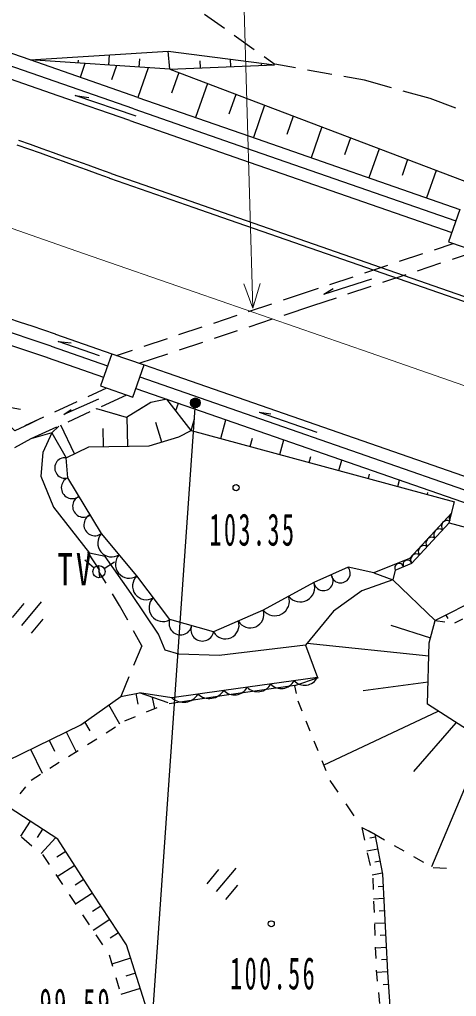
# Model space of a CAD drawing. Units: millimetres, scale not verified. Extents: x 40000 to 680000, y 20000 to 380000.
# Drawn here: x 128746 to 146600, y 268874 to 308838 of the extents above; entities that cross this region are included whole.
import ezdxf

# ---------------------------------------------------------------- set-up
doc = ezdxf.new("R2010")
doc.units = ezdxf.units.MM
doc.header["$LTSCALE"] = 1000
doc.linetypes.add('CHAIN', pattern=[18.5, 12, -1.5, 3.5, -1.5])
for name, color, linetype, lineweight in [('M-BGD', 7, 'Continuous', 25), ('M-BMK', 2, 'CHAIN', 13), ('M-STR-HTXT', 7, 'Continuous', 13), ('M-STR-STRC', 7, 'Continuous', 25)]:
    doc.layers.add(name, color=color, linetype=linetype, lineweight=lineweight)
doc.styles.add('ＭＳ ゴシック', font='')
doc.styles.get('ＭＳ ゴシック').set_extended_font_data('MS Gothic')

msp = doc.modelspace()

# ---------------------------------------------------------------- linework, layer by layer
at = {"layer": 'M-BGD'}
for p, q in [((137115, 308470), (136300, 309050)), ((138337, 307601), (137522, 308180)), ((129173, 307184), (128111, 307553)), ((129173, 307184), (134816, 307540)), ((132390, 306974), (132417, 307389)), ((134816, 307540), (139166, 306990)), ((134885, 306811), (134816, 307540)), ((133578, 305651), (129173, 307184)), ((134885, 306811), (129173, 307184)), ((131143, 307055), (131151, 307181)), ((131413, 307038), (131216, 306473)), ((132707, 306953), (132505, 306374)), ((133638, 306893), (133660, 307232)), ((134885, 306811), (139166, 306990)), ((136134, 306863), (136122, 307152)), ((137383, 306915), (137370, 307217)), ((138632, 306967), (138630, 307015)), ((139173, 307005), (138744, 307311)), ((140024, 306856), (139173, 307007)), ((133413, 305179), (129220, 306638)), ((134001, 306869), (133577, 305651)), ((134885, 306811), (157309, 298271)), ((135255, 306670), (134961, 305824)), ((141501, 306593), (140517, 306768)), ((136424, 306225), (135938, 304830)), ((142845, 306354), (141993, 306506)), ((143942, 306049), (142845, 306354)), ((133508, 304885), (131019, 305737)), ((131019, 305737), (131578, 305648)), ((137315, 304982), (137593, 305780)), ((145521, 305610), (144424, 305915)), ((133249, 304707), (130329, 305723)), ((133577, 305651), (138147, 304061)), ((138761, 305335), (138300, 304008)), ((146571, 305217), (145521, 305610)), ((133413, 305179), (137983, 303589)), ((133249, 304707), (137819, 303116)), ((139930, 304890), (139669, 304141)), ((141099, 304445), (140661, 303186)), ((138147, 304061), (146737, 301072)), ((142267, 304000), (142024, 303299)), ((137983, 303589), (146572, 300599)), ((143436, 303555), (143022, 302364)), ((137819, 303116), (146408, 300127)), ((144605, 303110), (144378, 302458)), ((145773, 302665), (145383, 301543)), ((132427, 302346), (135873, 301146)), ((132493, 302535), (135430, 301512)), ((135430, 301512), (137063, 300944)), ((135873, 301146), (136997, 300755)), ((137063, 300944), (155951, 294371)), ((146737, 301072), (146276, 299749)), ((136997, 300755), (155886, 294182)), ((146276, 299749), (147599, 299289)), ((145701, 299424), (146473, 299681)), ((146438, 299037), (147402, 299358)), ((144277, 298950), (145226, 299266)), ((142854, 298477), (143803, 298792)), ((145015, 298563), (145963, 298879)), ((141183, 297600), (143143, 298226)), ((141431, 298003), (142380, 298319)), ((143591, 298090), (144540, 298405)), ((140184, 297588), (140956, 297845)), ((141183, 297600), (141557, 297834)), ((142168, 297616), (143117, 297932)), ((139530, 297371), (140184, 297588)), ((140730, 297137), (141694, 297458)), ((138106, 296897), (139055, 297213)), ((139556, 296747), (140730, 297137)), ((136683, 296423), (137632, 296739)), ((138132, 296273), (139081, 296589)), ((135260, 295950), (136209, 296265)), ((130208, 295971), (132512, 295169)), ((133837, 295476), (134785, 295792)), ((136709, 295800), (137658, 296115)), ((130038, 295480), (132341, 294678)), ((132012, 295076), (130318, 295667)), ((130318, 295667), (130851, 295612)), ((135286, 295326), (136235, 295642)), ((129873, 295007), (132176, 294206)), ((132512, 295169), (132051, 293847)), ((132512, 295169), (133834, 294709)), ((132708, 295101), (133362, 295318)), ((133637, 294777), (134811, 295168)), ((133374, 293387), (133834, 294709)), ((133834, 294709), (134778, 294380)), ((133663, 294218), (151995, 287838)), ((134778, 294380), (150842, 288790)), ((132304, 293759), (131541, 293409)), ((132051, 293847), (133374, 293387)), ((133499, 293746), (153104, 286923)), ((133121, 293475), (132076, 292994)), ((131087, 293200), (130178, 292783)), ((131965, 293307), (130558, 292677)), ((134108, 293169), (133119, 292553)), ((134108, 293169), (133613, 292861)), ((134771, 293303), (134108, 293169)), ((134771, 293303), (134651, 293278)), ((135762, 292025), (134771, 293303)), ((135131, 292839), (135242, 293139)), ((128764, 292891), (128764, 292887)), ((129724, 292574), (128962, 292224)), ((130558, 292677), (130857, 292892)), ((131621, 292785), (130712, 292368)), ((131906, 292911), (131869, 292899)), ((131906, 292911), (131869, 292899)), ((133119, 292553), (131906, 292911)), ((133119, 292553), (132513, 292732)), ((133172, 291387), (133149, 292572)), ((138541, 292776), (140901, 291965)), ((138541, 292776), (139020, 292710)), ((130258, 292159), (129212, 291679)), ((130344, 292199), (130064, 291925)), ((130988, 291071), (130435, 292241)), ((134556, 291554), (134317, 292352)), ((135762, 292025), (135891, 292500)), ((136968, 291698), (137177, 292466)), ((130064, 291925), (129212, 291679)), ((130064, 291925), (129700, 291121)), ((130064, 291925), (130650, 290909)), ((132175, 291367), (132160, 292103)), ((134044, 291404), (135257, 291761)), ((135257, 291761), (135762, 292025)), ((135762, 292025), (146520, 289106)), ((129212, 291679), (128532, 291316)), ((130650, 290909), (131578, 291355)), ((131578, 291355), (134044, 291404)), ((138175, 291371), (138269, 291716)), ((139381, 291043), (139544, 291642)), ((140588, 290716), (140655, 290965)), ((130713, 290092), (130650, 290909)), ((130713, 290092), (130650, 290909)), ((141794, 290388), (141911, 290818)), ((143000, 290061), (143048, 290235)), ((132097, 287815), (130713, 290092)), ((132097, 287815), (130713, 290092)), ((144207, 289733), (144277, 289994)), ((145413, 289406), (145436, 289490)), ((146304, 288253), (146520, 289106)), ((130132, 288890), (131608, 287007)), ((146408, 288662), (144681, 286790)), ((144778, 286597), (146304, 288253)), ((146304, 288253), (149072, 287490)), ((133539, 286076), (132097, 287815)), ((133539, 286076), (132097, 287815)), ((131522, 287052), (132014, 286305)), ((131413, 286729), (131799, 286411)), ((132203, 286385), (132627, 286650)), ((144681, 286790), (143225, 286205)), ((144097, 286316), (144778, 286597)), ((131968, 286501), (132015, 286003)), ((132282, 285776), (131991, 286252)), ((142170, 286442), (140776, 285810)), ((142170, 286442), (140776, 285810)), ((143225, 286205), (142170, 286442)), ((143225, 286205), (144000, 285913)), ((144097, 286316), (144000, 285913)), ((134883, 284289), (133539, 286076)), ((134883, 284289), (133539, 286076)), ((140776, 285810), (138704, 284676)), ((140776, 285810), (138704, 284676)), ((144000, 285913), (145724, 284248)), ((148247, 285529), (145724, 284248)), ((129625, 285016), (128829, 284052)), ((132833, 284872), (132542, 285349)), ((128921, 284949), (128444, 284370)), ((133166, 284266), (132833, 284872)), ((138704, 284676), (136673, 283784)), ((138704, 284676), (136673, 283784)), ((129692, 284312), (129215, 283734)), ((136673, 283784), (134883, 284289)), ((136673, 283784), (134883, 284289)), ((145491, 283343), (145724, 284248)), ((145724, 284248), (146127, 284206)), ((146170, 284474), (146243, 284330)), ((146530, 284164), (146856, 284319)), ((133740, 283222), (133407, 283828)), ((143916, 284061), (145544, 283546)), ((133740, 283222), (133406, 282414)), ((140435, 283244), (136906, 282820)), ((140435, 283244), (140923, 281924)), ((140500, 283323), (145474, 282805)), ((145412, 280832), (145491, 283343)), ((136906, 282820), (135254, 282877)), ((133215, 281952), (132881, 281143)), ((140923, 281924), (137094, 281395)), ((140923, 281924), (137094, 281395)), ((140951, 281902), (139978, 281575)), ((137094, 281395), (134975, 281086)), ((139978, 281575), (140051, 281270)), ((142785, 281394), (145441, 281739)), ((133501, 281265), (133585, 280835)), ((134814, 280882), (133650, 281294)), ((134168, 281110), (134258, 280650)), ((134814, 280882), (134232, 281088)), ((140124, 280965), (140286, 280558)), ((132844, 280016), (132396, 280801)), ((133929, 280513), (134371, 280697)), ((147054, 279775), (145412, 280832)), ((133043, 280144), (133486, 280328)), ((141171, 278336), (145860, 280543)), ((131628, 279740), (131416, 280109)), ((132280, 279660), (132661, 279902)), ((140449, 280151), (140611, 279744)), ((144862, 278073), (146593, 280071)), ((129957, 279360), (130175, 278914)), ((130655, 279702), (131054, 278885)), ((131516, 279177), (131898, 279419)), ((147774, 279408), (145581, 274180)), ((129192, 278987), (129669, 278009)), ((140773, 279337), (140935, 278929)), ((130752, 278694), (131134, 278936)), ((129988, 278211), (130370, 278452)), ((141097, 278522), (141259, 278115)), ((129224, 277728), (129606, 277969)), ((128770, 277169), (128997, 277448)), ((141422, 277708), (141749, 277229)), ((142076, 276749), (142404, 276269)), ((129182, 276043), (128783, 275434)), ((142731, 275790), (143000, 275650)), ((142731, 275790), (142844, 275271)), ((128826, 275398), (129252, 275042)), ((129681, 275716), (129462, 275382)), ((130216, 275365), (129632, 274724)), ((143268, 275511), (143000, 275650)), ((143291, 275387), (143064, 275344)), ((143268, 275511), (143664, 275283)), ((144060, 275055), (144456, 274827)), ((129678, 274686), (129952, 274275)), ((130633, 274801), (130271, 274570)), ((143384, 274896), (142943, 274812)), ((142956, 274753), (143068, 274234)), ((144852, 274599), (145248, 274372)), ((131003, 274225), (130289, 273767)), ((143477, 274404), (143263, 274364)), ((130225, 273864), (130498, 273452)), ((136875, 274061), (136397, 273483)), ((137579, 274128), (136783, 273164)), ((143570, 273913), (143154, 273835)), ((145644, 274144), (146189, 274120)), ((131368, 273656), (131016, 273430)), ((137646, 273424), (137168, 272846)), ((143180, 273715), (143198, 273245)), ((143604, 273375), (143399, 273364)), ((130772, 273041), (131045, 272630)), ((131728, 273094), (131033, 272648)), ((132071, 272572), (131727, 272346)), ((143630, 272876), (143212, 272854)), ((143215, 272774), (143232, 272304)), ((131318, 272219), (131591, 271808)), ((143656, 272376), (143443, 272365)), ((132431, 272023), (131748, 271573)), ((143683, 271877), (143249, 271854)), ((143250, 271833), (143267, 271363)), ((131865, 271397), (132138, 270986)), ((132791, 271476), (132450, 271253)), ((143709, 271378), (143488, 271366)), ((132411, 270575), (132547, 270112)), ((143285, 270892), (143302, 270422)), ((143735, 270878), (143286, 270855)), ((133285, 270442), (132521, 270201)), ((143761, 270379), (143533, 270367)), ((133478, 269828), (133091, 269706)), ((143320, 269951), (143365, 269494)), ((143788, 269880), (143329, 269856)), ((132684, 269649), (132820, 269186)), ((143821, 269368), (143601, 269353)), ((133675, 269205), (132887, 268958)), ((143410, 269038), (143455, 268581))]:
    msp.add_line(p, q, dxfattribs=at)
for points in [[(129220, 306638), (120688, 309608), (120493, 309670)], [(130329, 305723), (120529, 309134), (120343, 309193)], [(132493, 302534), (132493, 302535), (132022, 302705), (131552, 302875), (131080, 303045), (130609, 303215), (130137, 303385), (129665, 303555), (129192, 303725), (128719, 303894)], [(132427, 302346), (132427, 302346), (131957, 302516), (131486, 302686), (131015, 302856), (130543, 303026), (130072, 303196), (129599, 303366), (129127, 303536), (128654, 303705)], [(130209, 295971), (130208, 295971), (129734, 296129), (129261, 296288), (128787, 296446), (128314, 296604), (127841, 296762), (127369, 296919), (126896, 297076), (126424, 297232), (126184, 297312)], [(130038, 295480), (130036, 295480), (129096, 295795), (128622, 295953), (128149, 296111), (127677, 296268), (127205, 296426), (126733, 296582), (126261, 296739), (126016, 296820)], [(129873, 295007), (129859, 295012), (128464, 295479), (127991, 295636), (127519, 295794), (127047, 295951), (126575, 296108), (126104, 296264), (125854, 296347)], [(128782, 292887), (128027, 293027), (126911, 293137)], [(129577, 292507), (129165, 292305), (128558, 292014), (128357, 292209), (127826, 292162)], [(129700, 291121), (129617, 290159), (130132, 288890)], [(134419, 283695), (133305, 285358), (132250, 286868), (131608, 287007)], [(144000, 285913), (142727, 285462), (141569, 284635), (140435, 283244)], [(120281, 283968), (122284, 281909), (123936, 279690), (125609, 278218), (127053, 277942), (131249, 279992), (132881, 281143), (133650, 281294)], [(135254, 282877), (134692, 283035), (134419, 283695)], [(137094, 281395), (134975, 281086), (133650, 281294)], [(134864, 280865), (137113, 281204), (140002, 281603)], [(135255, 264048), (134871, 265262), (133943, 268353), (133115, 270984), (131755, 273052), (130311, 275303), (128316, 276610)], [(142731, 275790), (143268, 275511), (143577, 273874), (143789, 269864), (144041, 266063)]]:
    msp.add_lwpolyline(points, dxfattribs=at)
for centre, radius in [((135931, 293157), 200), ((135931, 293157), 180), ((135931, 293157), 160), ((135931, 293157), 140), ((135931, 293157), 120), ((135931, 293157), 100), ((135931, 293157), 80), ((135931, 293157), 60), ((135931, 293157), 40), ((135931, 293157), 20), ((137595, 289686), 125), ((131991, 286252), 250), ((139031, 271845), 125)]:
    msp.add_circle(centre, radius, dxfattribs=at)
for centre, radius, start, end in [((130599, 290494), 418, 83.0144, 285.7319), ((130898, 289685), 447, 114.5233, 308.0535), ((131360, 288926), 447, 114.523, 308.0535), ((131821, 288167), 447, 114.5226, 308.0536), ((146534, 288451), 235, 123.8148, 207.8021), ((146220, 288110), 235, 64.2657, 218.8155), ((132510, 287424), 569, 136.6298, 302.7056), ((145905, 287768), 235, 55.8412, 218.8169), ((145590, 287427), 235, 55.8421, 218.8161), ((144961, 286744), 235, 55.8412, 218.8169), ((145275, 287086), 235, 55.8417, 218.8155), ((133231, 286554), 569, 136.6297, 302.7054), ((144261, 286400), 185, 17.7396, 207.1655), ((144602, 286541), 185, 17.74, 207.1631), ((141864, 286190), 396, 189.2507, 39.5676), ((133925, 285667), 562, 133.3368, 300.5819), ((140211, 285613), 599, 218.1765, 19.2003), ((141167, 285874), 396, 189.2517, 39.5671), ((134597, 284773), 562, 133.3367, 300.5817), ((139175, 285046), 599, 218.1765, 19.2003), ((138173, 284506), 558, 209.6371, 17.7909), ((135321, 284130), 466, 160.0843, 348.4054), ((137158, 284060), 558, 209.6371, 17.7909), ((136216, 283878), 466, 160.0845, 348.4052), ((139440, 282064), 592, 223.1413, 332.5873), ((140397, 282197), 592, 223.1412, 332.5873), ((136500, 281762), 698, 228.2353, 328.3637), ((137526, 281800), 592, 223.1415, 332.5871), ((138483, 281932), 592, 223.1413, 332.5873), ((135440, 281607), 698, 228.2351, 328.3644)]:
    msp.add_arc(centre, radius, start, end, dxfattribs=at)
at = {"layer": 'M-BMK'}
for p, q in [((131359, 299273), (135929, 297684)), ((135929, 297686), (143080, 295197)), ((143080, 295197), (154818, 291112))]:
    msp.add_line(p, q, dxfattribs=at)
msp.add_lwpolyline([(131359, 299273), (128170, 300381), (125332, 301354), (122487, 302304), (119631, 303222), (116967, 304037)], dxfattribs=at)
at = {"layer": 'M-STR-HTXT'}
for q in [(136732, 349897), (137914, 298025), (138581, 298045)]:
    msp.add_line((138277, 297035), q, dxfattribs=at)
at = {"layer": 'M-STR-STRC'}
msp.add_line((135927, 293150), (132451, 243388), dxfattribs=at)

# ---------------------------------------------------------------- texts
at = {"layer": 'M-BGD', "char_height": 1320, "attachment_point": 7, "style": 'ＭＳ ゴシック'}
for s, insert in [('\\T1.2;\\W0.55;103.35', (136506, 287293)), ('\\T1.2;\\W0.7;TV', (130295, 285689)), ('\\T1.2;\\W0.55;100.56', (137350, 269141)), ('\\T1.2;\\W0.55;99.59', (129568, 267866))]:
    msp.add_mtext(s, dxfattribs=dict(at, insert=insert))

doc.saveas('drawing.dxf')
